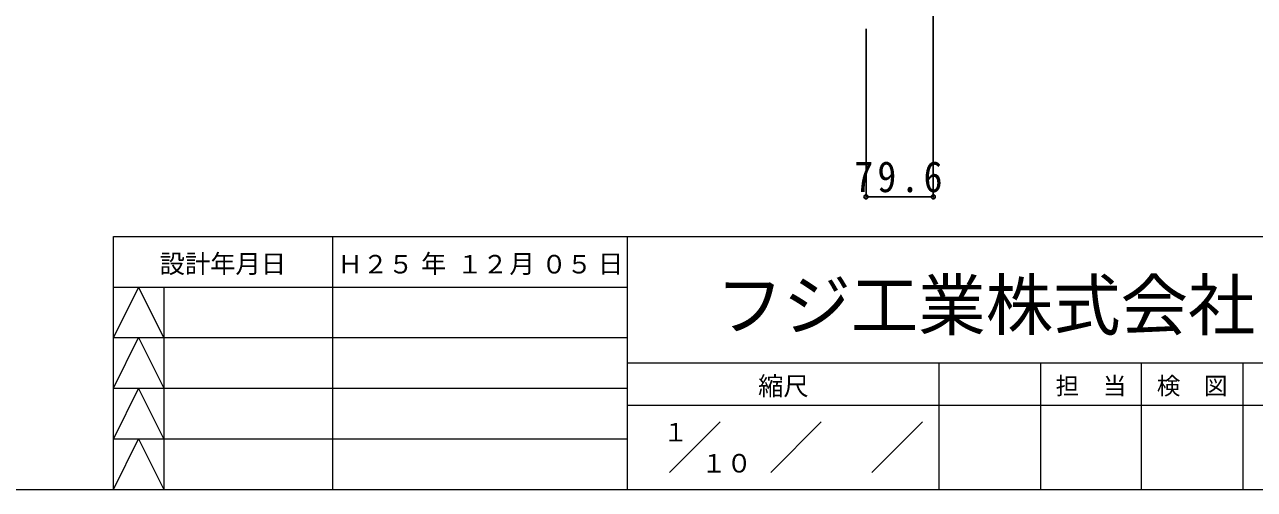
# Model space of a CAD drawing. Units: millimetres at full size, sheet at 1:10; details may follow other scales. Extents: x -2205 to 1685, y -1471 to 1259.
# Drawn here: x -630 to 829, y -1471 to -920 of the extents above; entities that cross this region are included whole.
import ezdxf
from ezdxf.enums import TextEntityAlignment as Align

# ---------------------------------------------------------------- set-up
doc = ezdxf.new("R2010")
doc.units = ezdxf.units.MM
doc.header["$LTSCALE"] = 10
doc.header["$PDMODE"] = 32
doc.header["$PDSIZE"] = 5
doc.layers.add('0-0_0', color=7, linetype='Continuous', lineweight=18)
for name, color, linetype in [('0-1_LEVEL001', 7, 'Continuous'), ('1-1', 3, 'Continuous'), ('1-A', 3, 'Continuous')]:
    doc.layers.add(name, color=color, linetype=linetype)
doc.styles.add('ＭＳ ゴシック', font='')
doc.styles.get('ＭＳ ゴシック').set_extended_font_data('MS Gothic')

msp = doc.modelspace()

# ---------------------------------------------------------------- linework, layer by layer
at = {"layer": '0-0_0'}
for p, q in [((-265, -1171), (-265, -1471)), ((85, -1471), (85, -1171)), ((-525, -1231), (85, -1231)), ((-465, -1231), (-465, -1471)), ((-525, -1291), (85, -1291)), ((85, -1321), (935, -1321)), ((455, -1471), (455, -1321)), ((575, -1321), (575, -1471)), ((695, -1471), (695, -1321)), ((815, -1321), (815, -1471)), ((-525, -1351), (85, -1351)), ((85, -1371), (935, -1371)), ((135, -1451), (195, -1391)), ((255, -1451), (315, -1391)), ((375, -1451), (435, -1391)), ((-525, -1411), (85, -1411))]:
    msp.add_line(p, q, dxfattribs=at)
msp.add_lwpolyline([(-2205, -1471), (1685, -1471), (1685, 1259), (-2205, 1259)], close=True, dxfattribs=at)
for points in [[(-525, -1471), (-525, -1171), (1685, -1171)], [(-465, -1291), (-495, -1231), (-525, -1291)], [(-525, -1351), (-495, -1291), (-465, -1351)], [(-465, -1411), (-495, -1351), (-525, -1411)], [(-525, -1471), (-495, -1411), (-465, -1471)]]:
    msp.add_lwpolyline(points, dxfattribs=at)
at = {"layer": '1-1'}
msp.add_line((447.72, 144.43), (447.72, -1090.87), dxfattribs=at)
at = {"layer": '1-A', "color": 7}
for p, q in [((368.11, -1124.04), (368.11, -924.67)), ((447.72, -1124.04), (447.72, -924.67)), ((368.11, -1124.04), (447.72, -1124.04))]:
    msp.add_line(p, q, dxfattribs=at)
at = {"layer": '1-A'}
for p in [(368.11, -1124.04), (447.72, -1124.04)]:
    msp.add_point(p, dxfattribs=at)

# ---------------------------------------------------------------- texts
at = {"layer": '0-0_0', "style": 'ＭＳ ゴシック'}
for s, height, p in [('設計年月日', 21.99, (-470, -1221)), ('年', 21.99, (-160, -1221)), ('月', 21.99, (-55, -1221)), ('日', 21.99, (50, -1221)), ('縮尺', 21.99, (240, -1366)), ('担\u3000当', 20.53, (593, -1364.67)), ('検\u3000図', 20.53, (713, -1364.67))]:
    msp.add_text(s, height=height, dxfattribs=at).set_placement(p, align=Align.BOTTOM_LEFT)
at = {"layer": '0-1_LEVEL001', "style": 'ＭＳ ゴシック'}
for s, height, p in [('Ｈ２５', 21.99, (-258.88, -1221.51)), ('１２', 21.99, (-117, -1221.51)), ('０５', 21.99, (-17.04, -1221.51)), ('フジ工業株式会社', 58.65, (190, -1299.33)), ('１', 21.99, (127.11, -1420.76)), ('１０', 21.99, (172.56, -1457.6))]:
    msp.add_text(s, height=height, dxfattribs=at).set_placement(p, align=Align.BOTTOM_LEFT)
at = {"layer": '1-A', "insert": (354.16, -1119.04), "char_height": 36.66, "attachment_point": 7, "style": 'ＭＳ ゴシック'}
msp.add_mtext('\\T1.22;\\W0.9;79.6', dxfattribs=at)

doc.saveas('drawing.dxf')
